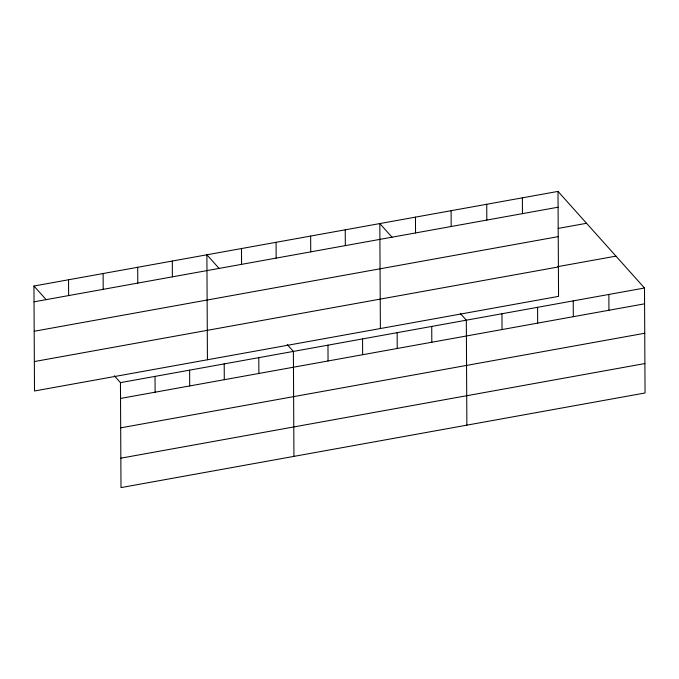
<?xml version="1.0" encoding="UTF-8"?>
<svg xmlns="http://www.w3.org/2000/svg" width="679" height="679" viewBox="0 0 679 679"><rect width="100%" height="100%" fill="white"/><g stroke="black" fill="none" stroke-linecap="round" stroke-linejoin="round"><path stroke-width="1.02" d="M558.002 191.402L558.554 296.367L34.502 390.985L33.95 286.02L558.002 191.402L644.498 288.015L645.05 392.98L120.998 487.598L120.446 382.633L114.327 375.801M34.035 301.824L558.087 207.205M558.045 228.433L586.546 223.289M34.188 331.25L558.24 236.632M557.926 266.609L615.955 256.136M34.349 361.567L558.401 266.949M120.446 382.633L644.498 288.015M120.531 398.437L644.583 303.819M120.684 427.855L644.736 333.245M120.837 458.172L644.897 363.554M392.063 237.234L379.824 223.578L380.376 328.543M460.209 313.35L466.32 320.182L466.872 425.147M219.122 268.46L206.891 254.795L207.435 359.76M287.268 344.576L293.379 351.408L293.931 456.373M33.95 286.02L46.18 299.685M608.868 294.448L608.944 310.252M573.229 300.882L573.314 316.686M537.59 307.315L537.675 323.119M522.372 197.835L522.457 213.647M501.959 313.749L502.044 329.553M486.733 204.269L486.818 220.081M451.102 210.702L451.179 226.514M431.734 326.429L431.819 342.233M415.463 217.144L415.548 232.948M397.147 332.676L397.232 348.48M362.561 338.914L362.637 354.718M345.238 229.816L345.322 245.628M327.974 345.161L328.05 360.965M310.651 236.063L310.736 251.867M276.064 242.31L276.149 258.113M258.792 357.655L258.877 373.458M241.478 248.556L241.563 264.36M224.206 363.893L224.291 379.705M189.619 370.14L189.704 385.944M172.305 261.042L172.381 276.845M155.033 376.387L155.118 392.19M137.71 267.288L137.795 283.092M103.123 273.535L103.208 289.339M68.537 279.773L68.621 295.586"/></g></svg>
